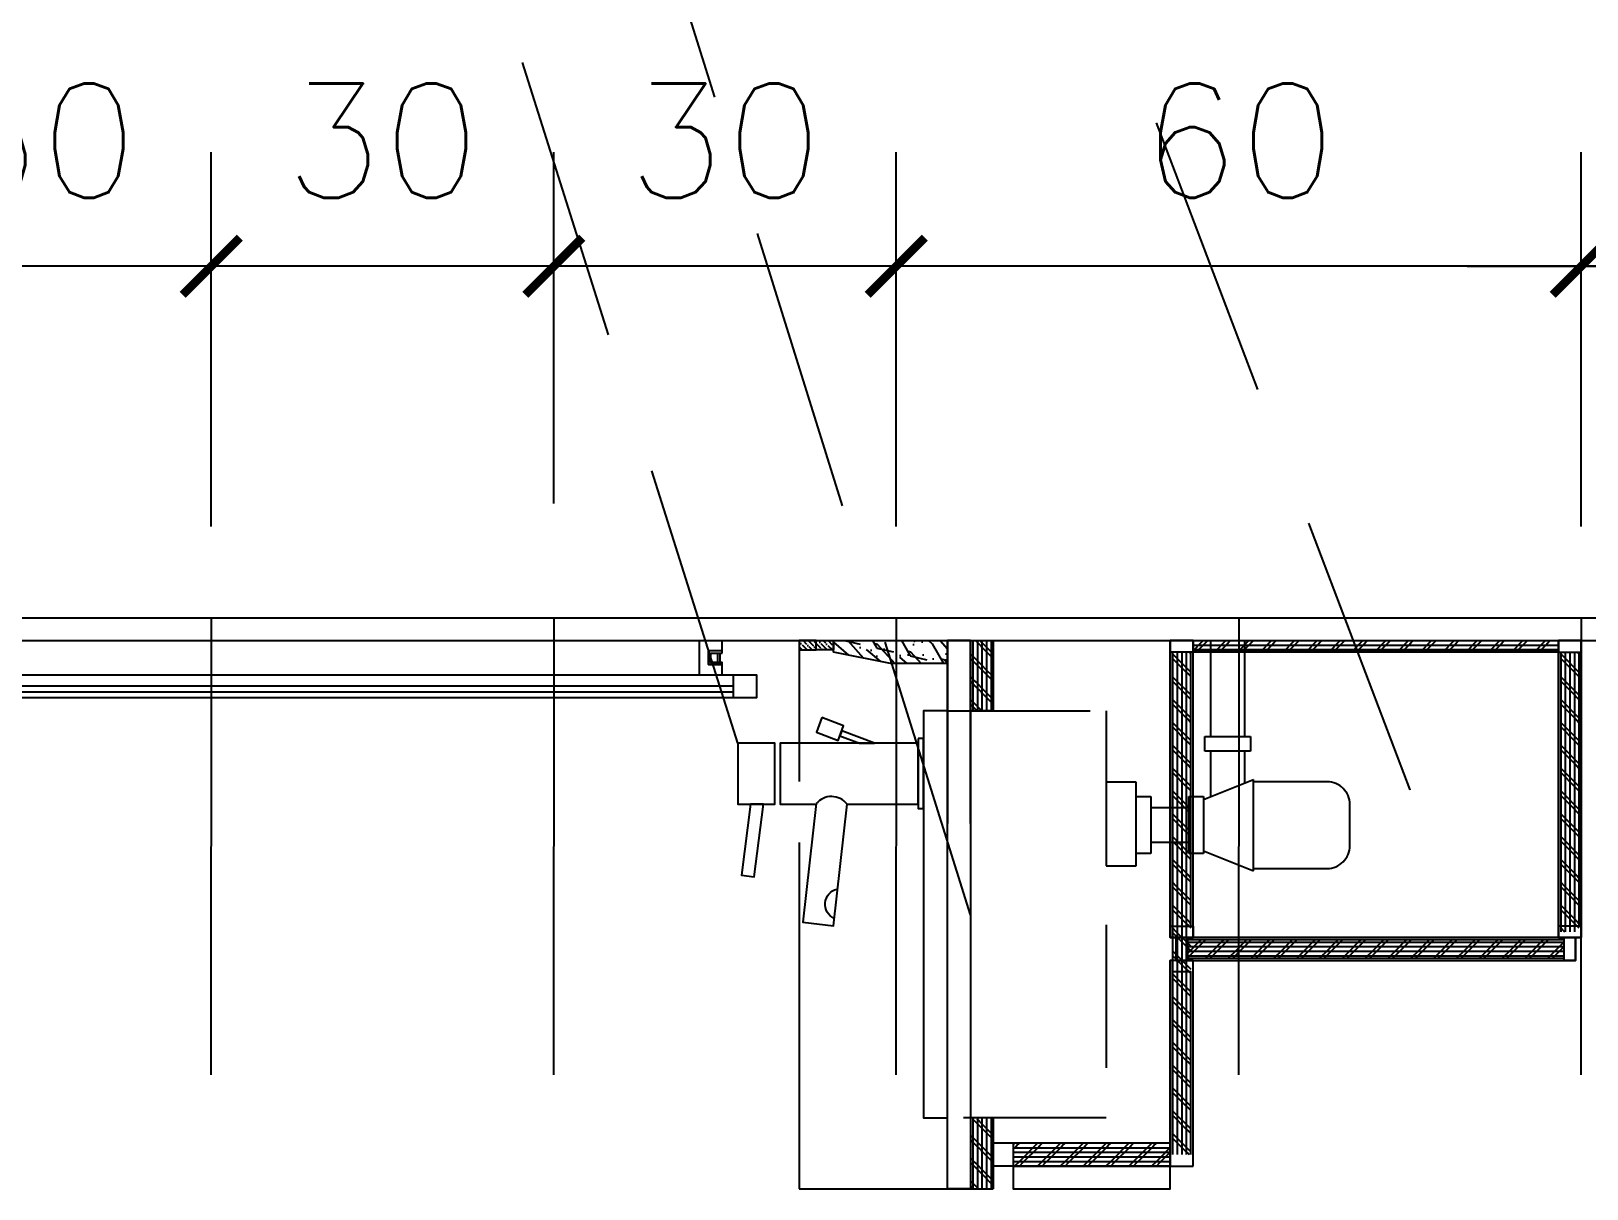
# Model space of a CAD drawing. Header units: centimetres. Extents: x -1797 to 2001, y -8788 to 1856.
# Drawn here: x -83.8 to 52.5, y 90.9 to 192.3 of the extents above; entities that cross this region are included whole.
import ezdxf

# ---------------------------------------------------------------- set-up
doc = ezdxf.new("R2010")
doc.units = ezdxf.units.CM
doc.header["$LTSCALE"] = 100
doc.header["$MEASUREMENT"] = 0
doc.header["$PDMODE"] = 35
doc.linetypes.add('HIDDEN', pattern=[0.375, 0.25, -0.125])
for name, color, linetype in [('DIM', 1, 'Continuous'), ('HATCH', 8, 'Continuous'), ('HIDDEN -03', 8, 'HIDDEN'), ('ID_Flooring_02', 127, 'Continuous'), ('ID_Furniture-Fixed_01', 141, 'Continuous'), ('ID_Furniture-Lighting', 33, 'Continuous'), ('WALL-01', 7, 'Continuous'), ('WALL-04', 1, 'Continuous')]:
    doc.layers.add(name, color=color, linetype=linetype)
doc.styles.add('ISO', font='isocp2.shx', dxfattribs={"width": 0.8})
doc.styles.add('ROMANS', font='romans')
doc.dimstyles.new('AS-17-100', dxfattribs={"dimtxt": 10, "dimasz": 5, "dimexe": 10, "dimexo": 10, "dimgap": 6, "dimtad": 1, "dimtoh": 1, "dimdec": 0, "dimdsep": 46, "dimtxsty": 'ROMANS', "dimblk1": 'ARCHTICK', "dimblk2": 'ARCHTICK', "dimsah": 1, "dimcen": 25, "dimdle": 10, "dimclrd": 1, "dimclre": 1, "dimclrt": 2, "dimadec": 0, "dimazin": 0, "dimtfac": 1, "dimtdec": 0, "dimtofl": 0, "dimtmove": 2, "dimatfit": 3, "dimldrblk": 'ARCHTICK', "dimfxl": 1, "dimtolj": 1, "dimtzin": 0, "dimarcsym": 0})
doc.dimstyles.new('DIM DET', dxfattribs={"dimtxt": 0.05, "dimasz": 0.025, "dimexe": 0.025, "dimexo": 0.025, "dimgap": 0.025, "dimtad": 1, "dimzin": 0, "dimdsep": 46, "dimtxsty": 'ISO', "dimblk": 'ARCHTICK', "dimcen": 0.1, "dimdle": 0.025, "dimclrd": 15, "dimclre": 15, "dimclrt": 2, "dimadec": 0, "dimazin": 0, "dimtfac": 1, "dimtmove": 2, "dimatfit": 0, "dimldrblk": 'ARCHTICK', "dimfxl": 0.17, "dimtzin": 1, "dimarcsym": 0})
pattern_1 = [(315, (-1972.226961760713, 90.18622463116526), (-6.468512072528448e-16, -2.000000053165186), [0.5656853999866231, -2.262741699946493]), (315, (-1970.626979560755, 90.18624243106797), (-6.468512072528448e-16, -2.000000053165186), [0.2636772899937648, -2.564749799939351]), (315, (-1971.902438860783, 91.46170173109613), (2.000000053165186, -6.468512072528449e-16), [0.1067156299974765, -2.721711499935639]), (315, (-1972.440531560733, 89.99979443104576), (2.000000053165186, -6.468512072528449e-16), [0.760977929982005, -2.067449199951111]), (315, (-1971.826979560708, 91.3862424910917), (-6.468512072528448e-16, -2.000000053165186), [1.697056199959869, -1.131370899973246]), (315, (-1971.502438800806, 91.46170173109613), (-6.468512072528448e-16, -2.000000053165186), [1.501763599964487, -1.326663499968628]), (315, (-1971.826979560708, 89.7862424311611), (2.000000053165186, -6.468512072528449e-16), [0.4589698699891466, -2.369457299943969]), (315, (-1972.440531560733, 90.39979443106904), (-6.468512072528448e-16, -2.000000053165186), [0.3020081599928584, -2.526418999940257]), (270, (-1972.226985560777, 90.18624173106264), (1.999999999952706, -4.898587196473576e-16), [0.724539999982867, -1.275459999969839]), (270, (-1972.226985560777, 90.18624173106264), (1.999999999952706, -4.898587196473576e-16), [0, -1.999999999952706]), (270, (-1972.226985560777, 91.46170173109613), (1.999999999952706, -4.898587196473576e-16), [1.275459999969839, -0.724539999982867]), (270, (-1970.626985560801, 90.18624173106264), (1.999999999952706, -4.898587196473576e-16), [0.724539999982867, -1.275459999969839]), (270, (-1970.626985560801, 90.18624173106264), (1.999999999952706, -4.898587196473576e-16), [0, -1.999999999952706]), (270, (-1970.626985560801, 91.46170173109613), (1.999999999952706, -4.898587196473576e-16), [1.275459999969839, -0.724539999982867]), (270, (-1971.026985560824, 90.18624173106264), (1.999999999952706, -4.898587196473576e-16), [0.724539999982867, -1.275459999969839]), (270, (-1971.026985560824, 90.18624173106264), (1.999999999952706, -4.898587196473576e-16), [0, -1.999999999952706]), (270, (-1971.026985560824, 91.46170173109613), (1.999999999952706, -4.898587196473576e-16), [1.275459999969839, -0.724539999982867]), (270, (-1971.426985560847, 90.18624173106264), (1.999999999952706, -4.898587196473576e-16), [0.724539999982867, -1.275459999969839]), (270, (-1971.426985560847, 90.18624173106264), (1.999999999952706, -4.898587196473576e-16), [0, -1.999999999952706]), (270, (-1971.426985560847, 91.46170173109613), (1.999999999952706, -4.898587196473576e-16), [1.275459999969839, -0.724539999982867]), (270, (-1971.826985560754, 90.18624173106264), (1.999999999952706, -4.898587196473576e-16), [0.724539999982867, -1.275459999969839]), (270, (-1971.826985560754, 90.18624173106264), (1.999999999952706, -4.898587196473576e-16), [0, -1.999999999952706]), (270, (-1971.826985560754, 91.46170173109613), (1.999999999952706, -4.898587196473576e-16), [1.275459999969839, -0.724539999982867])]

# ---------------------------------------------------------------- blocks, each defined once
blk = doc.blocks.new('_ARCHTICK')
at = {"color": 0, "linetype": 'ByBlock', "const_width": 0.15}
blk.add_lwpolyline([(-0.5, -0.5), (0.5, 0.5)], dxfattribs=at)
blk = doc.blocks.new('*D538')
at = {"layer": 'Defpoints', "color": 0, "transparency": 16777216}
for p in [(-8.030101945159684, 171.7224366338617), (-8.030101945159686, 138.9464692264403), (51.96989805484077, 138.9464692264403)]:
    blk.add_point(p, dxfattribs=at)
at = {"layer": 'DIM', "color": 1, "lineweight": -2, "transparency": 16777216}
for p, q in [((-8.030101945159686, 148.9464692264403), (-8.030101945159684, 181.7224366338617)), ((51.96989805484077, 148.9464692264403), (51.96989805484077, 181.7224366338617)), ((61.96989805484077, 171.7224366338617), (-18.03010194515969, 171.7224366338617))]:
    blk.add_line(p, q, dxfattribs=at)
at = {"layer": 'DIM', "color": 1, "lineweight": -2, "transparency": 16777216, "xscale": 5, "yscale": 5, "zscale": 5, "rotation": 180}
blk.add_blockref('_ARCHTICK', (-8.030101945159684, 171.7224366338617), dxfattribs=at)
at = {"layer": 'DIM', "color": 1, "lineweight": -2, "transparency": 16777216, "xscale": 5, "yscale": 5, "zscale": 5}
blk.add_blockref('_ARCHTICK', (51.96989805484077, 171.7224366338617), dxfattribs=at)
at = {"layer": 'DIM', "color": 2, "transparency": 16777216, "insert": (21.96989805484054, 182.7224366338617), "char_height": 10, "attachment_point": 5, "style": 'ROMANS'}
blk.add_mtext('\\A1;60', dxfattribs=at)
blk = doc.blocks.new('*D539')
at = {"layer": 'Defpoints', "color": 0, "transparency": 16777216}
for p in [(-38.03010194515969, 171.7224366338612), (-38.03010194515969, 140.9464692264439), (-8.030101945159686, 138.9464692264403)]:
    blk.add_point(p, dxfattribs=at)
at = {"layer": 'DIM', "color": 1, "lineweight": -2, "transparency": 16777216}
for p, q in [((-38.03010194515969, 150.9464692264439), (-38.03010194515969, 181.7224366338612)), ((-8.030101945159686, 148.9464692264403), (-8.030101945159684, 181.7224366338612)), ((1.969898054840316, 171.7224366338612), (-48.03010194515969, 171.7224366338612))]:
    blk.add_line(p, q, dxfattribs=at)
at = {"layer": 'DIM', "color": 1, "lineweight": -2, "transparency": 16777216, "xscale": 5, "yscale": 5, "zscale": 5, "rotation": 180}
blk.add_blockref('_ARCHTICK', (-38.03010194515969, 171.7224366338612), dxfattribs=at)
at = {"layer": 'DIM', "color": 1, "lineweight": -2, "transparency": 16777216, "xscale": 5, "yscale": 5, "zscale": 5}
blk.add_blockref('_ARCHTICK', (-8.030101945159684, 171.7224366338612), dxfattribs=at)
at = {"layer": 'DIM', "color": 2, "transparency": 16777216, "insert": (-23.03010194515969, 182.7224366338612), "char_height": 10, "attachment_point": 5, "style": 'ROMANS'}
blk.add_mtext('\\A1;30', dxfattribs=at)
blk = doc.blocks.new('*D540')
at = {"layer": 'Defpoints', "color": 0, "transparency": 16777216}
for p in [(-68.03220611275606, 171.7224366338608), (-38.03010194515969, 140.9464692264439), (-68.03220611275606, 138.9464692264405)]:
    blk.add_point(p, dxfattribs=at)
at = {"layer": 'DIM', "color": 1, "lineweight": -2, "transparency": 16777216}
for p, q in [((-68.03220611275606, 148.9464692264405), (-68.03220611275606, 181.7224366338608)), ((-38.03010194515969, 150.9464692264439), (-38.03010194515969, 181.7224366338608)), ((-28.03010194515969, 171.7224366338608), (-78.03220611275606, 171.7224366338608))]:
    blk.add_line(p, q, dxfattribs=at)
at = {"layer": 'DIM', "color": 1, "lineweight": -2, "transparency": 16777216, "xscale": 5, "yscale": 5, "zscale": 5, "rotation": 180}
blk.add_blockref('_ARCHTICK', (-68.03220611275606, 171.7224366338608), dxfattribs=at)
at = {"layer": 'DIM', "color": 1, "lineweight": -2, "transparency": 16777216, "xscale": 5, "yscale": 5, "zscale": 5}
blk.add_blockref('_ARCHTICK', (-38.03010194515969, 171.7224366338608), dxfattribs=at)
at = {"layer": 'DIM', "color": 2, "transparency": 16777216, "insert": (-53.03115402895787, 182.7224366338608), "char_height": 10, "attachment_point": 5, "style": 'ROMANS'}
blk.add_mtext('\\A1;30', dxfattribs=at)
blk = doc.blocks.new('*D541')
at = {"layer": 'Defpoints', "color": 0, "transparency": 16777216}
for p in [(-98.03220611275606, 171.7224366338603), (-98.03220611275606, 138.9464692264403), (-68.03220611275606, 138.9464692264405)]:
    blk.add_point(p, dxfattribs=at)
at = {"layer": 'DIM', "color": 1, "lineweight": -2, "transparency": 16777216}
for p, q in [((-98.03220611275606, 148.9464692264403), (-98.03220611275606, 181.7224366338603)), ((-68.03220611275606, 148.9464692264405), (-68.03220611275606, 181.7224366338603)), ((-58.03220611275606, 171.7224366338603), (-108.0322061127561, 171.7224366338603))]:
    blk.add_line(p, q, dxfattribs=at)
at = {"layer": 'DIM', "color": 1, "lineweight": -2, "transparency": 16777216, "xscale": 5, "yscale": 5, "zscale": 5, "rotation": 180}
blk.add_blockref('_ARCHTICK', (-98.03220611275606, 171.7224366338603), dxfattribs=at)
at = {"layer": 'DIM', "color": 1, "lineweight": -2, "transparency": 16777216, "xscale": 5, "yscale": 5, "zscale": 5}
blk.add_blockref('_ARCHTICK', (-68.03220611275606, 171.7224366338603), dxfattribs=at)
at = {"layer": 'DIM', "color": 2, "transparency": 16777216, "insert": (-83.03220611275606, 182.7224366338603), "char_height": 10, "attachment_point": 5, "style": 'ROMANS'}
blk.add_mtext('\\A1;30', dxfattribs=at)
blk = doc.blocks.new('wbmiser2')
at = {"layer": 'ID_Furniture-Fixed_01'}
blk.add_line((-26.66372964251786, 43.04204797868442), (-26.66372964251786, 56.26643356337445), dxfattribs=at)
for points in [[(-26.66372964251786, 162.726501542289), (26.66372964228503, 162.726501542289), (26.66372964228503, 130.2875071779272), (-26.66372964251786, 130.2875071779272)], [(-49.05685499449828, 89.13381869939622), (-36.27126030414001, 93.9606558115629), (-29.06654143193737, 74.87639561839751), (-41.85213612217558, 70.04955850623082)], [(-37.48242775117615, 71.69921744237945), (-33.1127193800603, 73.34887637852808), (-26.66372964251786, 56.26643356337445), (-26.66372964251786, 43.04204797872808)], [(-30.60610267112497, 4.726501542289043), (30.60610267100856, 4.726501542289043), (30.60610267100856, 0), (-30.60610267112497, 0)]]:
    blk.add_lwpolyline(points, close=True, dxfattribs=at)
for points in [[(26.66372964228503, 151.6035796218202), (89.0053150561871, 159.4611383081065), (90.39363745868104, 148.44623875861), (26.66372964228503, 140.3782617333345), (26.66372964228503, 151.6035796218202)], [(26.66372964228503, 67.00656382061425), (26.66372964228503, 4.726501542289043), (-26.66372964251786, 4.726501542289043), (-26.66372964251786, 125.7581530823227), (26.66372964228503, 125.7581530823227), (26.66372964228503, 94.17012739917845)]]:
    blk.add_lwpolyline(points, dxfattribs=at)
blk.add_lwpolyline([(26.34417636611033, 94.13377174433845), (130.1352750118895, 105.9421105635993), (133.1803723266385, 79.08240527765884), (26.66372964228503, 67.00656382061425, -0.4715897537035055), (26.34417636611033, 94.13377174433845, -0.5314379164044657)], format="xyb", dxfattribs=at)
blk.add_arc((114.4085634488183, 72.49172738502966), 13.76700333524885, 25.2569180279805, 165.5208558412383, dxfattribs=at)
blk = doc.blocks.new('mirror')
at = {"layer": 'ID_Furniture-Lighting'}
for p, q in [((1310.503946642788, 352.750849786752), (1311.303946642787, 352.750849786752)), ((1310.503946642788, 352.5508497867513), (1311.303946642787, 352.5508497867513))]:
    blk.add_line(p, q, dxfattribs=at)
blk.add_lwpolyline([(1310.503946642788, 352.3508497867524), (1310.303946642787, 352.3508497867524), (1310.303946642787, 353.5508497867513), (1311.503946642788, 353.5508497867513), (1311.503946642788, 352.3508497867524), (1311.303946642787, 352.3508497867524), (1311.303946642787, 353.3508497867506), (1310.503946642788, 353.3508497867506)], close=True, dxfattribs=at)
at = {"layer": 'WALL-04'}
for p, q in [((1312.403946642788, 527.3508497867524), (1312.403946642788, 351.3508497867524)), ((1313.403946642788, 351.3508497867524), (1313.403946642788, 527.3508497867524)), ((1313.903946642788, 351.3508497867524), (1313.903946642788, 527.3508497867524)), ((1314.403946642788, 351.3508497867524), (1314.403946642788, 527.3508497867524)), ((1312.403946642788, 354.3508497867524), (1309.403946642788, 354.3508497867524)), ((1311.503946642788, 353.5508497867513), (1310.303946642787, 353.5508497867513)), ((1310.303946642787, 352.3508497867524), (1310.303946642787, 353.5508497867513)), ((1311.503946642788, 352.3508497867524), (1311.503946642788, 353.5508497867513)), ((1310.303946642787, 352.3508497867524), (1309.403946642788, 352.3508497867524)), ((1312.403946642788, 352.3508497867524), (1311.503946642788, 352.3508497867524))]:
    blk.add_line(p, q, dxfattribs=at)
blk.add_lwpolyline([(1312.403946642788, 351.3508497867524), (1312.403946642788, 349.3508497867524), (1314.403946642788, 349.3508497867524), (1314.403946642788, 351.3508497867524)], close=True, dxfattribs=at)
blk = doc.blocks.new('*D491')
at = {"layer": 'Defpoints', "color": 0, "transparency": 16777216}
for p in [(81.96989805484031, 176.1724945230683), (81.96989805484031, 171.7224366338617), (51.96989805484077, 138.9464692264403)]:
    blk.add_point(p, dxfattribs=at)
at = {"layer": 'DIM', "color": 1, "lineweight": -2, "transparency": 16777216}
for p, q in [((51.96989805484077, 148.9464692264403), (51.96989805484077, 181.7224366338617)), ((41.96989805484077, 171.7224366338617), (91.96989805484031, 171.7224366338617)), ((81.96989805484031, 166.1724945230683), (81.96989805484031, 161.7224366338617))]:
    blk.add_line(p, q, dxfattribs=at)
at = {"layer": 'DIM', "color": 1, "lineweight": -2, "transparency": 16777216, "xscale": 5, "yscale": 5, "zscale": 5, "rotation": 180}
blk.add_blockref('_ARCHTICK', (51.96989805484077, 171.7224366338617), dxfattribs=at)
at = {"layer": 'DIM', "color": 1, "lineweight": -2, "transparency": 16777216, "xscale": 5, "yscale": 5, "zscale": 5}
blk.add_blockref('_ARCHTICK', (81.96989805484031, 171.7224366338617), dxfattribs=at)
at = {"layer": 'DIM', "color": 2, "transparency": 16777216, "insert": (66.96989805484054, 182.7224366338617), "char_height": 10, "attachment_point": 5, "style": 'ROMANS'}
blk.add_mtext('\\A1;30', dxfattribs=at)

msp = doc.modelspace()

# ---------------------------------------------------------------- hatches: boundary and pattern name
at = {"layer": 'HATCH'}
h = msp.add_hatch(dxfattribs=at)
h.set_pattern_fill('ANSI36', color=256, scale=2.499999999940883, angle=270, style=0)
h.set_pattern_definition([(315, (-1905.41766286227, 92.46170173097971), (0.6076698900678198, -0.1657281518366783), [0.7812499999815257, -0.1562499999963051, 0, -0.1562499999963051])])
h.paths.add_polyline_path([(-16.53184016905209, 138.1464692265101), (-16.53184016905209, 138.9464692264403), (-13.5318401691685, 138.9464692264403), (-13.5318401691685, 138.1464692265101)])
h = msp.add_hatch(dxfattribs=at)
h.set_pattern_fill('MARBLE', color=256, scale=0.009999999999763531, angle=315, style=0)
h.set_pattern_definition([(319.8120179699999, (-1933.954175503855, 93.4251890888122), (2.92249940411712, -0.6774933451352787), [2.499999999940882, -3.928456026907104]), (299.80834328, (-1932.044347007457, 91.81194542652565), (2.922499652331535, -0.677492274368132), [1.999999999952672, -1.999999999952672]), (346.94824448, (-1931.050147007849, 90.07655891032528), (0.9340994047238711, 2.793279687236604), [1.499999999964513, -1.499999999964513]), (346.94824448, (-1931.293395810808, 90.50115224452793), (0.9340994047238711, 2.793279687236604), [0.2999999999929017, -2.69999999993612]), (312.16191, (-1932.989545869572, 93.90417594231303), (2.92249938747079, -0.6774934169357123), [3.499999999917235, -6.778599999839706]), (312.16191, (-1931.001145870356, 90.43340291002869), (2.92249938747079, -0.6774934169357123), [3.499999999917235, -6.778599999839706]), (352.5000000000002, (-1934.917662861688, 92.46170173097971), (1.219949088033888, 1.133965926504886), [0, -3.259999999922904, 0, -3.349999999920775, 0, -3.312499999921662]), (322.5, (-1934.917662861688, 92.46170173097971), (2.020166534949686, 0.0676880408650817), [0, -1.909999999954834, 0, -3.184999999924684, 0, -1.262499999970146]), (282.4999999999999, (-1935.713157990413, 93.25719685982085), (1.807603809031558, -1.967090836549515), [0, -1.249999999970442, 0, -3.899999999907778, 0, -5.174999999877629]), (272.4999999999999, (-1936.059640313197, 93.60367918260499), (2.415799034312618, -1.707949915951944), [0, -1.624999999961573, 0, -2.589999999938753, 0, -3.674999999913096])])
h.paths.add_polyline_path([(-8.531840169168504, 136.9464692264403), (-13.5318401691685, 137.9464692264403), (-13.5318401691685, 138.9464692264403), (-3.531840169401335, 138.9464692264403), (-3.531840169401335, 136.9464692264403)])
h = msp.add_hatch(dxfattribs=at)
h.set_pattern_fill('PLYWOOD', color=256, scale=0.09999999999763531, angle=270, style=0)
h.set_pattern_definition([(315, (-1920.926961761947, 91.18622463093243), (-6.468512072528448e-16, -2.000000053165186), [0.5656853999866231, -2.262741699946493]), (315, (-1919.326979561989, 91.18624243106797), (-6.468512072528448e-16, -2.000000053165186), [0.2636772899937648, -2.564749799939351]), (315, (-1920.602438862017, 92.46170173097971), (2.000000053165186, -6.468512072528449e-16), [0.1067156299974765, -2.721711499935639]), (315, (-1921.140531561967, 90.99979443104576), (2.000000053165186, -6.468512072528449e-16), [0.760977929982005, -2.067449199951111]), (315, (-1920.526979561942, 92.38624249097529), (-6.468512072528448e-16, -2.000000053165186), [1.697056199959869, -1.131370899973246]), (315, (-1920.202438801924, 92.46170173097971), (-6.468512072528448e-16, -2.000000053165186), [1.501763599964487, -1.326663499968628]), (315, (-1920.526979561942, 90.78624243092827), (2.000000053165186, -6.468512072528449e-16), [0.4589698699891466, -2.369457299943969]), (315, (-1921.140531561967, 91.39979443106904), (-6.468512072528448e-16, -2.000000053165186), [0.3020081599928584, -2.526418999940257]), (270, (-1920.926985562011, 91.18624173106264), (1.999999999952706, -4.898587196473576e-16), [0.724539999982867, -1.275459999969839]), (270, (-1920.926985562011, 91.18624173106264), (1.999999999952706, -4.898587196473576e-16), [0, -1.999999999952706]), (270, (-1920.926985562011, 92.46170173097971), (1.999999999952706, -4.898587196473576e-16), [1.275459999969839, -0.724539999982867]), (270, (-1919.326985562035, 91.18624173106264), (1.999999999952706, -4.898587196473576e-16), [0.724539999982867, -1.275459999969839]), (270, (-1919.326985562035, 91.18624173106264), (1.999999999952706, -4.898587196473576e-16), [0, -1.999999999952706]), (270, (-1919.326985562035, 92.46170173097971), (1.999999999952706, -4.898587196473576e-16), [1.275459999969839, -0.724539999982867]), (270, (-1919.726985561942, 91.18624173106264), (1.999999999952706, -4.898587196473576e-16), [0.724539999982867, -1.275459999969839]), (270, (-1919.726985561942, 91.18624173106264), (1.999999999952706, -4.898587196473576e-16), [0, -1.999999999952706]), (270, (-1919.726985561942, 92.46170173097971), (1.999999999952706, -4.898587196473576e-16), [1.275459999969839, -0.724539999982867]), (270, (-1920.126985561965, 91.18624173106264), (1.999999999952706, -4.898587196473576e-16), [0.724539999982867, -1.275459999969839]), (270, (-1920.126985561965, 91.18624173106264), (1.999999999952706, -4.898587196473576e-16), [0, -1.999999999952706]), (270, (-1920.126985561965, 92.46170173097971), (1.999999999952706, -4.898587196473576e-16), [1.275459999969839, -0.724539999982867]), (270, (-1920.526985561988, 91.18624173106264), (1.999999999952706, -4.898587196473576e-16), [0.724539999982867, -1.275459999969839]), (270, (-1920.526985561988, 91.18624173106264), (1.999999999952706, -4.898587196473576e-16), [0, -1.999999999952706]), (270, (-1920.526985561988, 92.46170173097971), (1.999999999952706, -4.898587196473576e-16), [1.275459999969839, -0.724539999982867])])
h.paths.add_polyline_path([(-1.531840169401335, 132.8083911653914), (0.4681598305986654, 132.8083911653914), (0.4681598305986654, 138.9464692264403), (-1.531840169401335, 138.9464692264403)])
h = msp.add_hatch(dxfattribs=at)
h.set_pattern_fill('PLYWOOD', color=256, scale=0.09999999999763531, angle=270, style=0)
h.set_pattern_definition(pattern_1)
h.paths.add_polyline_path([(17.76815983023778, 113.946469226267), (16.16815983026106, 113.946469226267), (16.16815983020285, 137.9464692264403), (17.76815983017957, 137.9464692264403)])
h = msp.add_hatch(dxfattribs=at)
h.set_pattern_fill('PLYWOOD', color=256, scale=0.09999999999763531, angle=360, style=0)
h.set_pattern_definition([(44.99999999999999, (-1999.142185760127, 90.95240283107023), (2.000000053165186, -7.693118458904038e-16), [0.5656853999866231, -2.262741699946493]), (44.99999999999999, (-1999.142203560146, 92.55238503091141), (2.000000053165186, -7.693118458904038e-16), [0.2636772899937648, -2.564749799939351]), (44.99999999999999, (-2000.417662860174, 91.27692573099966), (7.693118458904037e-16, 2.000000053165186), [0.1067156299974765, -2.721711499935639]), (44.99999999999999, (-1998.955755560124, 90.73883303116645), (7.693118458904037e-16, 2.000000053165186), [0.760977929982005, -2.067449199951111]), (44.99999999999999, (-2000.34220362017, 91.35238503107439), (2.000000053165186, -7.693118458904038e-16), [1.697056199959869, -1.131370899973246]), (44.99999999999999, (-2000.417662860174, 91.67692579097684), (2.000000053165186, -7.693118458904038e-16), [1.501763599964487, -1.326663499968628]), (44.99999999999999, (-1998.742203560123, 91.35238503107439), (7.693118458904037e-16, 2.000000053165186), [0.4589698699891466, -2.369457299943969]), (44.99999999999999, (-1999.355755560147, 90.73883303116645), (2.000000053165186, -7.693118458904038e-16), [0.3020081599928584, -2.526418999940257]), (360, (-1999.142202860141, 90.95237903112184), (6.123193550266997e-16, 1.999999999952706), [0.7245399999828669, -1.275459999969839]), (360, (-1999.142202860141, 90.95237903112184), (6.123193550266997e-16, 1.999999999952706), [0, -1.999999999952706]), (360, (-2000.417662860174, 90.95237903112184), (6.123193550266997e-16, 1.999999999952706), [1.275459999969839, -0.7245399999828669]), (360, (-1999.142202860141, 92.55237903098214), (6.123193550266997e-16, 1.999999999952706), [0.7245399999828669, -1.275459999969839]), (360, (-1999.142202860141, 92.55237903098214), (6.123193550266997e-16, 1.999999999952706), [0, -1.999999999952706]), (360, (-2000.417662860174, 92.55237903098214), (6.123193550266997e-16, 1.999999999952706), [1.275459999969839, -0.7245399999828669]), (360, (-1999.142202860141, 92.15237903095885), (6.123193550266997e-16, 1.999999999952706), [0.7245399999828669, -1.275459999969839]), (360, (-1999.142202860141, 92.15237903095885), (6.123193550266997e-16, 1.999999999952706), [0, -1.999999999952706]), (360, (-2000.417662860174, 92.15237903095885), (6.123193550266997e-16, 1.999999999952706), [1.275459999969839, -0.7245399999828669]), (360, (-1999.142202860141, 91.75237903105199), (6.123193550266997e-16, 1.999999999952706), [0.7245399999828669, -1.275459999969839]), (360, (-1999.142202860141, 91.75237903105199), (6.123193550266997e-16, 1.999999999952706), [0, -1.999999999952706]), (360, (-2000.417662860174, 91.75237903105199), (6.123193550266997e-16, 1.999999999952706), [1.275459999969839, -0.7245399999828669]), (360, (-1999.142202860141, 91.35237903091229), (6.123193550266997e-16, 1.999999999952706), [0.7245399999828669, -1.275459999969839]), (360, (-1999.142202860141, 91.35237903091229), (6.123193550266997e-16, 1.999999999952706), [0, -1.999999999952706]), (360, (-2000.417662860174, 91.35237903091229), (6.123193550266997e-16, 1.999999999952706), [1.275459999969839, -0.7245399999828669])])
h.paths.add_polyline_path([(17.96815983024942, 138.1464692265101), (17.96815983024942, 138.9464692264403), (49.96815982943451, 138.9464692264403), (49.96815982943451, 138.1464692265101)])
h = msp.add_hatch(dxfattribs=at)
h.set_pattern_fill('PLYWOOD', color=256, scale=0.09999999999763531, angle=270, style=0)
h.set_pattern_definition(pattern_1)
h.paths.add_polyline_path([(51.76816030597217, 113.4464694761057), (50.16816030599546, 113.4464694761057), (50.16815982938795, 137.9464692264403), (51.76815982936466, 137.9464692264403)])
h = msp.add_hatch(dxfattribs=at)
h.set_pattern_fill('PLYWOOD', color=256, scale=0.09999999999763531, angle=270, style=0)
h.set_pattern_definition([(315, (-1972.226961760713, 130.1862246311064), (-6.468512072528448e-16, -2.000000053165186), [0.5656853999866231, -2.262741699946493]), (315, (-1970.626979560755, 130.1862424310091), (-6.468512072528448e-16, -2.000000053165186), [0.2636772899937648, -2.564749799939351]), (315, (-1971.902438860783, 131.4617017310372), (2.000000053165186, -6.468512072528449e-16), [0.1067156299974765, -2.721711499935639]), (315, (-1972.440531560733, 129.9997944309869), (2.000000053165186, -6.468512072528449e-16), [0.760977929982005, -2.067449199951111]), (315, (-1971.826979560708, 131.3862424910328), (-6.468512072528448e-16, -2.000000053165186), [1.697056199959869, -1.131370899973246]), (315, (-1971.502438800806, 131.4617017310372), (-6.468512072528448e-16, -2.000000053165186), [1.501763599964487, -1.326663499968628]), (315, (-1971.826979560708, 129.7862424311022), (2.000000053165186, -6.468512072528449e-16), [0.4589698699891466, -2.369457299943969]), (315, (-1972.440531560733, 130.3997944310102), (-6.468512072528448e-16, -2.000000053165186), [0.3020081599928584, -2.526418999940257]), (270, (-1972.226985560777, 130.1862417310037), (1.999999999952706, -4.898587196473576e-16), [0.724539999982867, -1.275459999969839]), (270, (-1972.226985560777, 130.1862417310037), (1.999999999952706, -4.898587196473576e-16), [0, -1.999999999952706]), (270, (-1972.226985560777, 131.4617017310372), (1.999999999952706, -4.898587196473576e-16), [1.275459999969839, -0.724539999982867]), (270, (-1970.626985560801, 130.1862417310037), (1.999999999952706, -4.898587196473576e-16), [0.724539999982867, -1.275459999969839]), (270, (-1970.626985560801, 130.1862417310037), (1.999999999952706, -4.898587196473576e-16), [0, -1.999999999952706]), (270, (-1970.626985560801, 131.4617017310372), (1.999999999952706, -4.898587196473576e-16), [1.275459999969839, -0.724539999982867]), (270, (-1971.026985560824, 130.1862417310037), (1.999999999952706, -4.898587196473576e-16), [0.724539999982867, -1.275459999969839]), (270, (-1971.026985560824, 130.1862417310037), (1.999999999952706, -4.898587196473576e-16), [0, -1.999999999952706]), (270, (-1971.026985560824, 131.4617017310372), (1.999999999952706, -4.898587196473576e-16), [1.275459999969839, -0.724539999982867]), (270, (-1971.426985560847, 130.1862417310037), (1.999999999952706, -4.898587196473576e-16), [0.724539999982867, -1.275459999969839]), (270, (-1971.426985560847, 130.1862417310037), (1.999999999952706, -4.898587196473576e-16), [0, -1.999999999952706]), (270, (-1971.426985560847, 131.4617017310372), (1.999999999952706, -4.898587196473576e-16), [1.275459999969839, -0.724539999982867]), (270, (-1971.826985560754, 130.1862417310037), (1.999999999952706, -4.898587196473576e-16), [0.724539999982867, -1.275459999969839]), (270, (-1971.826985560754, 130.1862417310037), (1.999999999952706, -4.898587196473576e-16), [0, -1.999999999952706]), (270, (-1971.826985560754, 131.4617017310372), (1.999999999952706, -4.898587196473576e-16), [1.275459999969839, -0.724539999982867])])
h.paths.add_polyline_path([(17.76815983023766, 93.94646922632728), (16.16815983026095, 93.94646922632728), (16.16815983020274, 119.9464692263841), (17.76815983017946, 119.9464692263841)])
h = msp.add_hatch(dxfattribs=at)
h.set_pattern_fill('PLYWOOD', color=256, scale=0.09999999999763531, angle=360, style=0)
h.set_pattern_definition([(44.99999999999999, (-1999.142185760127, 62.9524028369533), (2.000000053165186, -7.693118458904038e-16), [0.5656853999866231, -2.262741699946493]), (44.99999999999999, (-1999.142203560146, 64.5523850370273), (2.000000053165186, -7.693118458904038e-16), [0.2636772899937648, -2.564749799939351]), (44.99999999999999, (-2000.417662860174, 63.27692573699915), (7.693118458904037e-16, 2.000000053165186), [0.1067156299974765, -2.721711499935639]), (44.99999999999999, (-1998.955755560124, 62.73883303704952), (7.693118458904037e-16, 2.000000053165186), [0.760977929982005, -2.067449199951111]), (44.99999999999999, (-2000.34220362017, 63.35238503695746), (2.000000053165186, -7.693118458904038e-16), [1.697056199959869, -1.131370899973246]), (44.99999999999999, (-2000.417662860174, 63.67692579709274), (2.000000053165186, -7.693118458904038e-16), [1.501763599964487, -1.326663499968628]), (44.99999999999999, (-1998.742203560123, 63.35238503695746), (7.693118458904037e-16, 2.000000053165186), [0.4589698699891466, -2.369457299943969]), (44.99999999999999, (-1999.355755560147, 62.73883303704952), (2.000000053165186, -7.693118458904038e-16), [0.3020081599928584, -2.526418999940257]), (360, (-1999.142202860141, 62.9523790370049), (6.123193550266997e-16, 1.999999999952706), [0.7245399999828669, -1.275459999969839]), (360, (-1999.142202860141, 62.9523790370049), (6.123193550266997e-16, 1.999999999952706), [0, -1.999999999952706]), (360, (-2000.417662860174, 62.9523790370049), (6.123193550266997e-16, 1.999999999952706), [1.275459999969839, -0.7245399999828669]), (360, (-1999.142202860141, 64.55237903698162), (6.123193550266997e-16, 1.999999999952706), [0.7245399999828669, -1.275459999969839]), (360, (-1999.142202860141, 64.55237903698162), (6.123193550266997e-16, 1.999999999952706), [0, -1.999999999952706]), (360, (-2000.417662860174, 64.55237903698162), (6.123193550266997e-16, 1.999999999952706), [1.275459999969839, -0.7245399999828669]), (360, (-1999.142202860141, 64.15237903707475), (6.123193550266997e-16, 1.999999999952706), [0.7245399999828669, -1.275459999969839]), (360, (-1999.142202860141, 64.15237903707475), (6.123193550266997e-16, 1.999999999952706), [0, -1.999999999952706]), (360, (-2000.417662860174, 64.15237903707475), (6.123193550266997e-16, 1.999999999952706), [1.275459999969839, -0.7245399999828669]), (360, (-1999.142202860141, 63.75237903693505), (6.123193550266997e-16, 1.999999999952706), [0.7245399999828669, -1.275459999969839]), (360, (-1999.142202860141, 63.75237903693505), (6.123193550266997e-16, 1.999999999952706), [0, -1.999999999952706]), (360, (-2000.417662860174, 63.75237903693505), (6.123193550266997e-16, 1.999999999952706), [1.275459999969839, -0.7245399999828669]), (360, (-1999.142202860141, 63.35237903702819), (6.123193550266997e-16, 1.999999999952706), [0.7245399999828669, -1.275459999969839]), (360, (-1999.142202860141, 63.35237903702819), (6.123193550266997e-16, 1.999999999952706), [0, -1.999999999952706]), (360, (-2000.417662860174, 63.35237903702819), (6.123193550266997e-16, 1.999999999952706), [1.275459999969839, -0.7245399999828669])])
h.paths.add_polyline_path([(17.468159830133, 111.1464692262205), (17.468159830133, 112.7464692261972), (50.4681598293181, 112.7464692261972), (50.4681598293181, 111.1464692262205)])
h = msp.add_hatch(dxfattribs=at)
h.set_pattern_fill('PLYWOOD', color=256, scale=0.09999999999763531, angle=270, style=0)
h.set_pattern_definition([(315, (-1920.926961761947, 137.0481465700038), (-6.468512072528448e-16, -2.000000053165186), [0.5656853999866231, -2.262741699946493]), (315, (-1919.326979561989, 137.0481643701394), (-6.468512072528448e-16, -2.000000053165186), [0.2636772899937648, -2.564749799939351]), (315, (-1920.602438862017, 138.3236236700511), (2.000000053165186, -6.468512072528449e-16), [0.1067156299974765, -2.721711499935639]), (315, (-1921.140531561967, 136.8617163701172), (2.000000053165186, -6.468512072528449e-16), [0.760977929982005, -2.067449199951111]), (315, (-1920.526979561942, 138.2481644300467), (-6.468512072528448e-16, -2.000000053165186), [1.697056199959869, -1.131370899973246]), (315, (-1920.202438801924, 138.3236236700511), (-6.468512072528448e-16, -2.000000053165186), [1.501763599964487, -1.326663499968628]), (315, (-1920.526979561942, 136.6481643699997), (2.000000053165186, -6.468512072528449e-16), [0.4589698699891466, -2.369457299943969]), (315, (-1921.140531561967, 137.261716370024), (-6.468512072528448e-16, -2.000000053165186), [0.3020081599928584, -2.526418999940257]), (270, (-1920.926985562011, 137.0481636700176), (1.999999999952706, -4.898587196473576e-16), [0.724539999982867, -1.275459999969839]), (270, (-1920.926985562011, 137.0481636700176), (1.999999999952706, -4.898587196473576e-16), [0, -1.999999999952706]), (270, (-1920.926985562011, 138.3236236700511), (1.999999999952706, -4.898587196473576e-16), [1.275459999969839, -0.724539999982867]), (270, (-1919.326985562035, 137.0481636700176), (1.999999999952706, -4.898587196473576e-16), [0.724539999982867, -1.275459999969839]), (270, (-1919.326985562035, 137.0481636700176), (1.999999999952706, -4.898587196473576e-16), [0, -1.999999999952706]), (270, (-1919.326985562035, 138.3236236700511), (1.999999999952706, -4.898587196473576e-16), [1.275459999969839, -0.724539999982867]), (270, (-1919.726985561942, 137.0481636700176), (1.999999999952706, -4.898587196473576e-16), [0.724539999982867, -1.275459999969839]), (270, (-1919.726985561942, 137.0481636700176), (1.999999999952706, -4.898587196473576e-16), [0, -1.999999999952706]), (270, (-1919.726985561942, 138.3236236700511), (1.999999999952706, -4.898587196473576e-16), [1.275459999969839, -0.724539999982867]), (270, (-1920.126985561965, 137.0481636700176), (1.999999999952706, -4.898587196473576e-16), [0.724539999982867, -1.275459999969839]), (270, (-1920.126985561965, 137.0481636700176), (1.999999999952706, -4.898587196473576e-16), [0, -1.999999999952706]), (270, (-1920.126985561965, 138.3236236700511), (1.999999999952706, -4.898587196473576e-16), [1.275459999969839, -0.724539999982867]), (270, (-1920.526985561988, 137.0481636700176), (1.999999999952706, -4.898587196473576e-16), [0.724539999982867, -1.275459999969839]), (270, (-1920.526985561988, 137.0481636700176), (1.999999999952706, -4.898587196473576e-16), [0, -1.999999999952706]), (270, (-1920.526985561988, 138.3236236700511), (1.999999999952706, -4.898587196473576e-16), [1.275459999969839, -0.724539999982867])])
h.paths.add_polyline_path([(-1.531840169401448, 90.9464692264437), (0.4681598305985517, 90.9464692264437), (0.4681598305985517, 97.08454728737615), (-1.531840169401448, 97.08454728737615)])
h = msp.add_hatch(dxfattribs=at)
h.set_pattern_fill('PLYWOOD', color=256, scale=0.09999999999763531, angle=360, style=0)
h.set_pattern_definition([(44.99999999999999, (-1933.642185761641, 76.95240284259921), (2.000000053165186, -7.693118458904038e-16), [0.5656853999866231, -2.262741699946493]), (44.99999999999999, (-1933.64220356166, 78.55238504267322), (2.000000053165186, -7.693118458904038e-16), [0.2636772899937648, -2.564749799939351]), (44.99999999999999, (-1934.917662861688, 77.27692574252865), (7.693118458904037e-16, 2.000000053165186), [0.1067156299974765, -2.721711499935639]), (44.99999999999999, (-1933.455755561637, 76.73883304257902), (7.693118458904037e-16, 2.000000053165186), [0.760977929982005, -2.067449199951111]), (44.99999999999999, (-1934.842203621683, 77.35238504260337), (2.000000053165186, -7.693118458904038e-16), [1.697056199959869, -1.131370899973246]), (44.99999999999999, (-1934.917662861688, 77.67692580250582), (2.000000053165186, -7.693118458904038e-16), [1.501763599964487, -1.326663499968628]), (44.99999999999999, (-1933.242203561753, 77.35238504260337), (7.693118458904037e-16, 2.000000053165186), [0.4589698699891466, -2.369457299943969]), (44.99999999999999, (-1933.855755561661, 76.73883304257902), (2.000000053165186, -7.693118458904038e-16), [0.3020081599928584, -2.526418999940257]), (360, (-1933.642202861654, 76.9523790425344), (6.123193550266997e-16, 1.999999999952706), [0.7245399999828669, -1.275459999969839]), (360, (-1933.642202861654, 76.9523790425344), (6.123193550266997e-16, 1.999999999952706), [0, -1.999999999952706]), (360, (-1934.917662861688, 76.9523790425344), (6.123193550266997e-16, 1.999999999952706), [1.275459999969839, -0.7245399999828669]), (360, (-1933.642202861654, 78.55237904251112), (6.123193550266997e-16, 1.999999999952706), [0.7245399999828669, -1.275459999969839]), (360, (-1933.642202861654, 78.55237904251112), (6.123193550266997e-16, 1.999999999952706), [0, -1.999999999952706]), (360, (-1934.917662861688, 78.55237904251112), (6.123193550266997e-16, 1.999999999952706), [1.275459999969839, -0.7245399999828669]), (360, (-1933.642202861654, 78.15237904260425), (6.123193550266997e-16, 1.999999999952706), [0.7245399999828669, -1.275459999969839]), (360, (-1933.642202861654, 78.15237904260425), (6.123193550266997e-16, 1.999999999952706), [0, -1.999999999952706]), (360, (-1934.917662861688, 78.15237904260425), (6.123193550266997e-16, 1.999999999952706), [1.275459999969839, -0.7245399999828669]), (360, (-1933.642202861654, 77.75237904258097), (6.123193550266997e-16, 1.999999999952706), [0.7245399999828669, -1.275459999969839]), (360, (-1933.642202861654, 77.75237904258097), (6.123193550266997e-16, 1.999999999952706), [0, -1.999999999952706]), (360, (-1934.917662861688, 77.75237904258097), (6.123193550266997e-16, 1.999999999952706), [1.275459999969839, -0.7245399999828669]), (360, (-1933.642202861654, 77.3523790426741), (6.123193550266997e-16, 1.999999999952706), [0.7245399999828669, -1.275459999969839]), (360, (-1933.642202861654, 77.3523790426741), (6.123193550266997e-16, 1.999999999952706), [0, -1.999999999952706]), (360, (-1934.917662861688, 77.3523790426741), (6.123193550266997e-16, 1.999999999952706), [1.275459999969839, -0.7245399999828669])])
h.paths.add_polyline_path([(2.218159830598552, 92.94646922632728), (2.218159830598552, 94.94646922632728), (15.96815983024931, 94.94646922632728), (15.96815983024931, 92.94646922632728)])

# ---------------------------------------------------------------- linework, layer by layer
at = {"layer": 'HIDDEN -03'}
for p, q in [((19.50396621348852, 138.9464692264403), (19.50396621348852, 130.5632472205282)), ((22.50396621337211, 130.5632472205282), (22.50396621337211, 138.9464692264403)), ((19.50396621348852, 129.2719941245698), (19.50396621348898, 125.2907885991501)), ((22.50396621337211, 126.4957470704537), (22.50396621337211, 129.2719941245698)), ((18.89521930965645, 125.0462836862564), (23.25072995205926, 126.7956868347967)), ((23.25072995205926, 118.7956868349131), (23.25072995205926, 126.7956868347967)), ((29.70396621320913, 126.5956868347268), (23.25072995205926, 126.5956868347268)), ((17.60396621346524, 124.2956868347967), (14.2792159090103, 124.2956868347967)), ((18.91271311748358, 124.2956868347967), (18.89521930965645, 124.2956868347967)), ((31.70396621320913, 120.7956868350295), (31.70396621320913, 124.7956868349131)), ((14.2792159090103, 121.2956868349131), (17.60396621346524, 121.2956868349131)), ((18.89521930965645, 121.2956868349131), (18.91271311748358, 121.2956868349131)), ((18.89521930965645, 120.5450899834534), (23.25072995205926, 118.7956868349131)), ((23.25072995205926, 118.995686834983), (29.70396621320913, 118.995686834983))]:
    msp.add_line(p, q, dxfattribs=at)
at = {"layer": 'HIDDEN -03', "ltscale": 0.5, "elevation": 9.630484278696626e-10}
msp.add_lwpolyline([(-3.531840169401335, 132.8083911653914), (10.36815983038912, 132.8083911653914), (10.368159830389, 97.15234673506257), (-3.531840169401448, 97.15234673506257)], dxfattribs=at)
at = {"layer": 'HIDDEN -03', "elevation": 9.630484278696626e-10}
for points in [[(19.00396621348852, 130.5632472205282), (23.00396621348852, 130.5632472205282), (23.00396621348852, 129.2719941245698), (19.00396621348852, 129.2719941245698)], [(10.36815983038912, 126.5505996084096), (10.36815983038912, 119.2384451472456), (12.98796281305192, 119.2384451472456), (12.98796281305192, 126.5505996084096)], [(12.98796281305192, 120.2956868349131), (12.98796281305192, 125.2956868347967), (14.2792159090103, 125.2956868347967), (14.2792159090103, 120.2956868349131)], [(17.60396621346524, 120.2956868349131), (17.60396621346524, 125.2956868347967), (18.89521930965645, 125.2956868347967), (18.89521930965645, 120.2956868349131)]]:
    msp.add_lwpolyline(points, close=True, dxfattribs=at)
at = {"layer": 'HIDDEN -03'}
for centre, start, end in [((29.70396621320913, 124.5956868348433), 0, 90), ((29.70396621320913, 120.9956868348665), 270, 0)]:
    msp.add_arc(centre, 1.999999999952706, start, end, dxfattribs=at)
at = {"layer": 'ID_Flooring_02'}
for p, q in [((-68.03010194515969, 140.946469226443), (-68.06488552848282, 100.924521315651)), ((-38.03010194515969, 140.946469226443), (-38.06488552848293, 100.924521315651)), ((-8.030085341968743, 140.9780317229215), (-8.06489635665855, 100.924521315651)), ((21.96989805484031, 140.946469226443), (21.93511447151707, 100.924521315651)), ((51.96989805484031, 140.946469226443), (51.93511447151707, 100.924521315651))]:
    msp.add_line(p, q, dxfattribs=at)
at = {"layer": 'ID_Furniture-Fixed_01', "color": 8}
for p, q in [((-16.53184016905209, 138.1464692265101), (-16.53184016905209, 126.6128421965361)), ((-16.53184016905209, 121.2800962669382), (-16.5318401690522, 90.9464692264437)), ((-16.5318401690522, 90.9464692264437), (-3.531840169401448, 90.9464692264437))]:
    msp.add_line(p, q, dxfattribs=at)
at = {"layer": 'ID_Furniture-Fixed_01'}
for p, q in [((0.4681598305986654, 138.9464692264403), (0.4681598305986654, 132.8083911653914)), ((15.96815983024942, 112.946469226267, -0.0001388668670983211), (15.96815983024942, 138.9464692264403)), ((17.96815983024942, 112.946469226267, -0.0001388668670983211), (17.96815983024942, 138.9464692264403)), ((49.96815982943451, 112.946469226267, -0.0001388668670983211), (49.96815982943451, 138.9464692264403)), ((51.96815982943451, 112.946469226267, -0.0001388668670983211), (51.96815982943451, 138.9464692264403)), ((0.4681598305986654, 132.8083911653914), (-1.531840169401335, 132.8083911653914)), ((15.96815983024931, 92.94646922632728, 9.257823269087279e-05), (15.96815983024942, 110.9464692263834)), ((17.96815983024931, 92.94646922632728, 9.257823269087279e-05), (17.96815983024942, 110.9464692263834)), ((0.4681598305985517, 97.15234673506257), (-1.531840169401448, 97.15234673506257)), ((0.4681598305985517, 97.15234673506257), (0.4681598305985517, 90.9464692264437)), ((2.218159830598552, 94.94646922632728), (0.4681598305985517, 94.94646922632728)), ((2.218159830598552, 92.94646922632728), (0.4681598305985517, 92.94646922632728)), ((-3.531840169401448, 90.9464692264437), (0.4681598305985517, 90.9464692264437))]:
    msp.add_line(p, q, dxfattribs=at)
for points, elevation in [([(-16.53184016905209, 138.9464692264403), (-16.53184016905209, 138.1464692265101), (-15.03184016905209, 138.1464692265101), (-15.03184016905209, 138.9464692264403)], 9.630484278696626e-10), ([(-13.5318401691685, 138.9464692264403), (-13.5318401691685, 138.1464692265101), (-15.03184016905209, 138.1464692265101), (-15.03184016905209, 138.9464692264403)], 9.630484278696626e-10), ([(-1.531840169401335, 138.9464692264403), (-1.531840169401448, 90.9464692264437), (-3.531840169401448, 90.9464692264437), (-3.531840169401335, 138.9464692264403)], 9.630484278696626e-10), ([(17.96815983024942, 112.946469226267), (17.96815983024942, 138.9464692264403), (15.96815983024942, 138.9464692264403), (15.96815983024942, 112.946469226267)], 9.630484278696626e-10), ([(17.96815983024942, 138.9464692264403), (17.96815983024942, 137.9464692264403), (15.96815983024942, 137.9464692264403), (15.96815983024942, 138.9464692264403)], 9.630484278696626e-10), ([(49.96815982943451, 112.946469226267), (49.96815982943451, 138.9464692264403), (51.96815982943451, 138.9464692264403), (51.96815982943451, 112.946469226267)], 9.630484278696626e-10), ([(49.96815982943451, 138.9464692264403), (49.96815982943451, 137.9464692264403), (51.96815982943451, 137.9464692264403), (51.96815982943451, 138.9464692264403)], 9.630484278696626e-10), ([(17.96815983024942, 113.946469226267), (17.96815983024942, 112.946469226267), (15.96815983024942, 112.946469226267), (15.96815983024942, 113.946469226267)], 9.630484278696626e-10), ([(49.96815982943451, 113.946469226267), (49.96815982943451, 112.946469226267), (51.96815982943451, 112.946469226267), (51.96815982943451, 113.946469226267)], 9.630484278696626e-10), ([(16.468159830133, 112.946469226267), (16.468159830133, 110.9464692263834), (51.46815982943451, 110.9464692263834), (51.46815982943451, 112.946469226267)], 9.630484278696626e-10), ([(16.468159830133, 112.946469226267), (16.468159830133, 110.9464692263834), (17.468159830133, 110.9464692263834), (17.468159830133, 112.946469226267)], 9.630484278696626e-10), ([(17.468159830133, 112.7464692261972), (17.468159830133, 111.1464692262205), (50.4681598293181, 111.1464692262205), (50.4681598293181, 112.7464692261972)], 9.630484278696626e-10), ([(51.46815982943451, 112.946469226267), (51.46815982943451, 110.9464692263834), (50.4681598293181, 110.9464692263834), (50.4681598293181, 112.946469226267)], 9.630484278696626e-10), ([(17.96815983024931, 92.94646922632728), (17.96815983024942, 110.9464692263834), (15.96815983024942, 110.9464692263834), (15.96815983024931, 92.94646922632728)], 0.0001388687931951769), ([(2.218159830598552, 94.94646922632728), (2.218159830598552, 92.94646922632728), (15.96815983024931, 92.94646922632728), (15.96815983024931, 94.94646922632728)], 9.630484278696626e-10), ([(2.218159830598552, 92.94646922632728), (2.218159830598552, 90.9464692264437), (15.96815983024931, 90.9464692264437), (15.96815983024931, 92.94646922632728)], 9.630484278696626e-10)]:
    msp.add_lwpolyline(points, close=True, dxfattribs=dict(at, elevation=elevation))
for points, elevation in [([(-13.5318401691685, 137.9464692264403), (-13.5318401691685, 138.9464692264403), (-3.531840169401335, 138.9464692264403), (-3.531840169401335, 136.9464692264403), (-8.531840169168504, 136.9464692264403)], 9.630484278696626e-10), ([(-3.531840169401335, 136.9464692264403), (-8.531840169168504, 136.9464692264403), (-13.5318401691685, 137.9464692264403)], 9.630484278696626e-10), ([(-1.531840169401335, 122.9331106819984), (-1.531840169401335, 138.9464692264403), (-3.531840169401335, 138.9464692264403), (-3.531840169401335, 122.9331106819984)], 9.630484278696626e-10), ([(-1.531840169401335, 132.8083911653914), (-1.531840169401335, 138.9464692264403), (0.4681598305986654, 138.9464692264403), (0.4681598305986654, 132.8083911653914)], 9.630484278696626e-10), ([(16.16815983020285, 137.9464692264403), (16.16815983020285, 113.946469226267)], 9.630484278696626e-10), ([(17.76815983017957, 113.946469226267), (17.76815983017957, 137.9464692264403)], 9.630484278696626e-10), ([(49.96815982943451, 138.1464692265101), (17.96815983024942, 138.1464692265101)], 9.630484278696626e-10), ([(49.96815982943451, 137.9464692264403), (17.96815983024942, 137.9464692264403)], 9.630484278696626e-10), ([(50.16815982938795, 113.946469226267), (50.16815982938795, 137.9464692264403)], 9.630484278696626e-10), ([(51.76815982936466, 137.9464692264403), (51.76815982936466, 113.946469226267)], 9.630484278696626e-10), ([(-3.531840169401335, 132.8083911653914), (-5.631840169261636, 132.8083911653914), (-5.63184016926175, 97.15234673506257), (-3.531840169401448, 97.15234673506257)], 9.630484278696626e-10), ([(17.76815983017946, 93.94646922632728), (17.76815983017957, 109.9464692263834), (16.16815983020285, 109.9464692263834), (16.16815983020274, 93.94646922632728)], 0.0001388687931951769)]:
    msp.add_lwpolyline(points, dxfattribs=dict(at, elevation=elevation))
at = {"layer": 'WALL-01'}
msp.add_line((-278.0301019451597, 140.9464692264442), (81.96989805484031, 140.9464692264439), dxfattribs=at)
at = {"layer": 'WALL-04'}
msp.add_line((-228.0301019451597, 138.9464692264405), (81.96989805484077, 138.9464692264403), dxfattribs=at)

# ---------------------------------------------------------------- block references
at = {"layer": 'ID_Furniture-Fixed_01', "xscale": -0.1000000000203727, "yscale": 0.1000000000203727, "zscale": 0.1000000000203727, "rotation": 90}
msp.add_blockref('wbmiser2', (-5.631840169261636, 127.3083911655078), dxfattribs=at)
at = {"layer": 'WALL-04', "xscale": -1, "rotation": 90}
msp.add_blockref('mirror', (329.0732412534733, 1448.350415869228), dxfattribs=at)

# ---------------------------------------------------------------- dimensions: what is measured, and where the dimension line sits
at = {"layer": 'DIM'}
for base, p1, p2, picture, middle in [((-98.03220611275606, 171.7224366338603), (-68.03220611275606, 138.9464692264405), (-98.03220611275606, 138.9464692264403), '*D541', (-83.03220611275606, 182.7224366338603)), ((-68.03220611275606, 171.7224366338608), (-38.03010194515969, 140.9464692264439), (-68.03220611275606, 138.9464692264405), '*D540', (-53.03115402895787, 182.7224366338608)), ((-38.03010194515969, 171.7224366338612), (-8.030101945159686, 138.9464692264403), (-38.03010194515969, 140.9464692264439), '*D539', (-23.03010194515969, 182.7224366338612)), ((-8.030101945159684, 171.7224366338617), (51.96989805484077, 138.9464692264403), (-8.030101945159686, 138.9464692264403), '*D538', (21.96989805484054, 182.7224366338617)), ((81.96989805484031, 171.7224366338617), (51.96989805484077, 138.9464692264403), (81.96989805484031, 176.1724945230683), '*D491', (66.96989805484054, 182.7224366338617))]:
    dim = msp.add_linear_dim(base=base, p1=p1, p2=p2, angle=180, dimstyle='AS-17-100', dxfattribs=at)
    dim.commit()
    dim.dimension.update_dxf_attribs({"geometry": picture, "text_midpoint": middle})

# ---------------------------------------------------------------- leaders
at = {"layer": 'HIDDEN -03'}
for points in [[(-21.90449032680567, 129.9747641303027), (-63.78978473094628, 262.2790640133542), (-63.78978473094628, 330.0928743269385)], [(-1.531840169401448, 114.9464692264419), (-47.62953454181422, 262.3365350573665), (-47.62953454181422, 329.9063426368728)], [(36.98975287894541, 125.8777945992081), (-14.95136041373951, 262.3365350573665), (-14.95136041373951, 329.9063426368728)]]:
    msp.add_leader(points, dimstyle='DIM DET', override={"dimasz": 0.04, "dimtad": 0, "dimclrd": 251, "dimldrblk": 'Dot', "dimfxl": 0.1}, dxfattribs=at)

doc.saveas('drawing.dxf')
